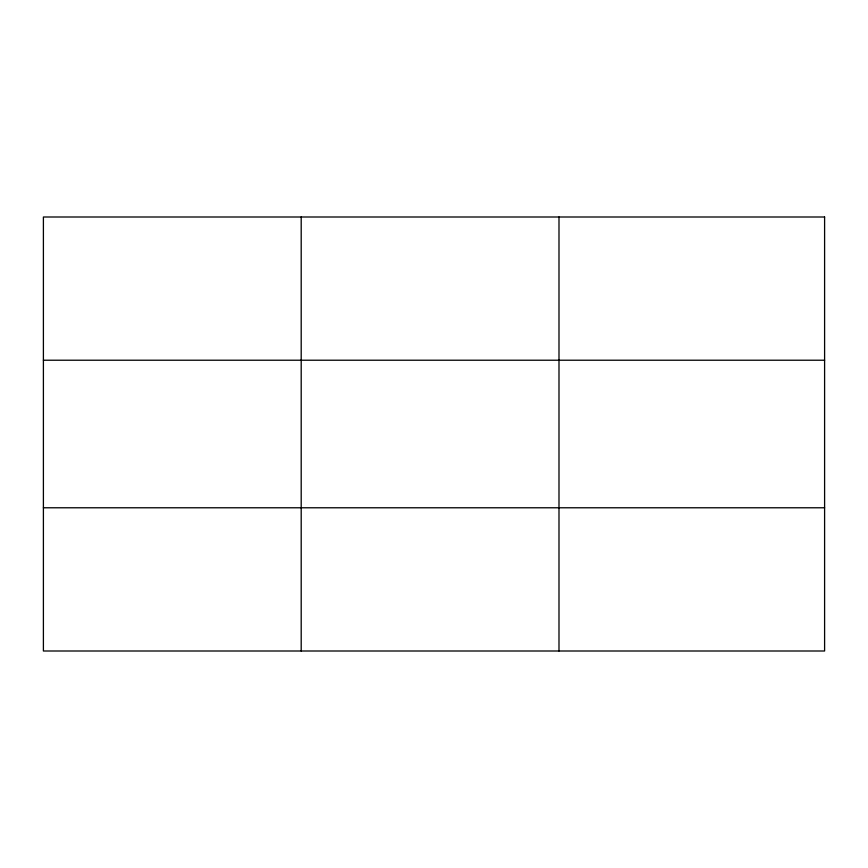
<?xml version="1.0" encoding="UTF-8"?>
<svg xmlns="http://www.w3.org/2000/svg" width="868" height="868" viewBox="0 0 868 868"><rect width="100%" height="100%" fill="white"/><g stroke="black" fill="none" stroke-linecap="round" stroke-linejoin="round"><path stroke-width="1.3" d="M301.196 651L301.196 217M558.992 651L558.992 217M43.4 360.22L824.6 360.22M43.4 507.78L824.6 507.78M824.6 217L43.4 217L43.4 651L824.6 651L824.6 217"/></g></svg>
